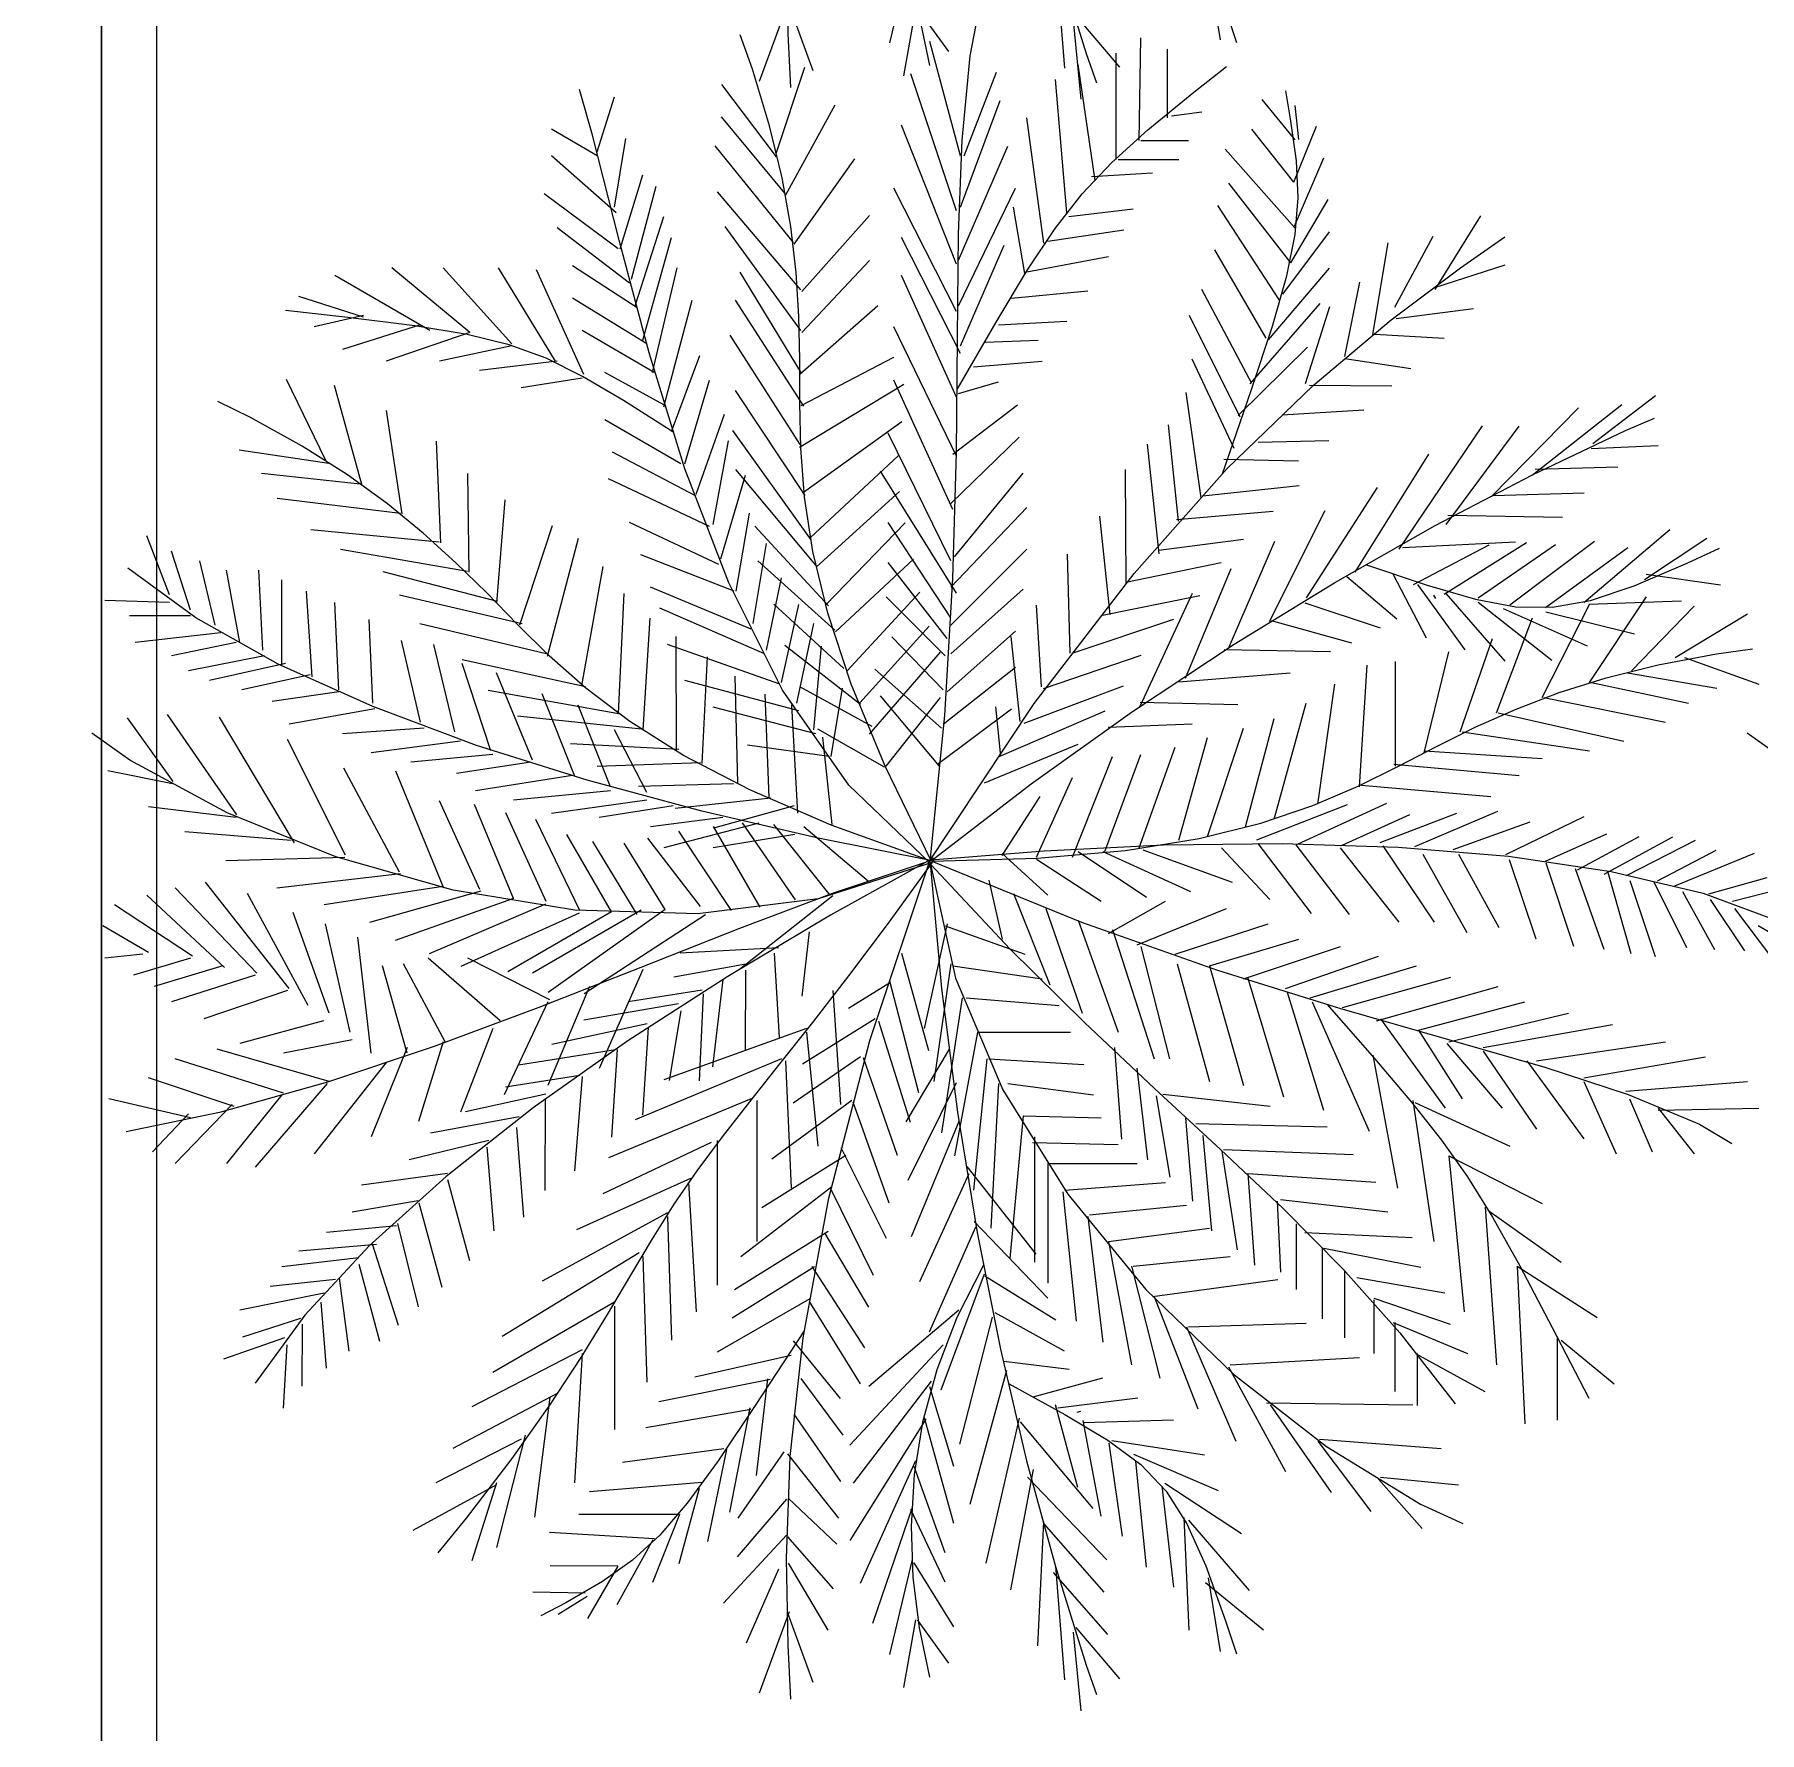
# Model space of a CAD drawing. Header units: millimetres. Extents: x 1993 to 4093, y 1262 to 2017.
# Drawn here: x 3543.45 to 3551.76, y 1635.6 to 1643.78 of the extents above; entities that cross this region are included whole.
import ezdxf

# ---------------------------------------------------------------- set-up
doc = ezdxf.new("R2010")
doc.units = ezdxf.units.MM
doc.layers.add('LOW HEIGHT STORAGE WITH PLANTER BOX', color=251, linetype='Continuous', lineweight=25)
doc.layers.add('PLANNER', color=3, linetype='Continuous')

# ---------------------------------------------------------------- blocks, each defined once
blk = doc.blocks.new('LSH 6FT')
at = {"layer": 'LOW HEIGHT STORAGE WITH PLANTER BOX'}
for p, q in [((-4.4954, 17.0893), (-4.6037, 16.6309)), ((-3.8054, 17.0576), (-3.7615, 16.5096)), ((-3.069, 17.0006), (-3.011, 16.6462)), ((-5.0873, 16.8375), (-5.2318, 16.4456)), ((-5.0951, 16.8326), (-4.9735, 16.4984)), ((-4.4787, 16.7976), (-4.537, 16.4726)), ((-4.4704, 16.7976), (-4.3204, 16.5892)), ((-3.7193, 16.7393), (-3.6831, 16.36)), ((-3.7064, 16.7617), (-3.4972, 16.5147)), ((-4.2631, 16.0878), (-4.4096, 16.6374)), ((-3.4023, 16.1611), (-3.3931, 16.6557)), ((-3.5122, 16.0695), (-3.5122, 16.5824)), ((-3.2649, 16.271), (-3.2649, 16.6008)), ((-5.1486, 16.1032), (-5.0121, 16.5151)), ((-4.2814, 15.8222), (-4.5012, 16.4817)), ((-4.2448, 16.0878), (-4.0891, 16.4909)), ((-3.7503, 15.8131), (-3.8052, 16.4542)), ((-3.6129, 15.9688), (-3.6953, 16.5275)), ((-6.0123, 16.1062), (-5.9298, 16.3718)), ((-5.1482, 16.0827), (-5.4121, 16.4305)), ((-5.1042, 15.8991), (-4.8657, 16.3333)), ((-4.2631, 15.8405), (-4.0708, 16.3535)), ((-3.2466, 16.2802), (-3.1001, 16.2985)), ((-2.6509, 16.1638), (-2.8097, 16.3588)), ((-2.6327, 16.1657), (-2.65, 16.3296)), ((-6.0123, 16.0878), (-6.232, 16.2161)), ((-5.1084, 15.9073), (-5.4136, 16.2748)), ((-4.2814, 15.5658), (-4.547, 16.2344)), ((-3.8602, 15.6665), (-3.9426, 16.271)), ((-2.657, 15.9605), (-2.8589, 16.2154)), ((-2.657, 15.9605), (-2.5474, 16.23)), ((-5.9298, 15.8405), (-5.8749, 16.1703)), ((-5.0676, 15.6704), (-5.4441, 16.1351)), ((-4.2723, 15.5841), (-4.0342, 16.1336)), ((-3.3931, 16.1611), (-3.1642, 16.1611)), ((-5.9207, 15.8131), (-6.232, 16.0878)), ((-5.0633, 15.6622), (-4.7712, 16.0727)), ((-3.503, 16.0695), (-3.21, 16.0695)), ((-2.652, 15.74), (-2.9869, 16.119)), ((-2.653, 15.7491), (-2.5128, 16.0771)), ((-5.9024, 15.639), (-5.7925, 15.9963)), ((-3.6312, 15.9871), (-3.3382, 16.0054)), ((-5.9115, 15.639), (-6.2687, 15.9047)), ((-5.8474, 15.4925), (-5.7284, 15.9413)), ((-5.031, 15.4416), (-5.4322, 15.9141)), ((-4.2814, 15.3368), (-4.5836, 15.9321)), ((-4.2723, 15.3643), (-3.9975, 15.9321)), ((-2.6711, 15.5722), (-2.9695, 15.955)), ((-2.6711, 15.5722), (-2.4915, 15.8767)), ((-5.8291, 15.3643), (-5.6917, 15.7947)), ((-5.0267, 15.4335), (-4.701, 15.7994)), ((-3.9518, 15.52), (-4.0067, 15.8405)), ((-3.7411, 15.7947), (-3.4298, 15.8314)), ((-2.7256, 15.3914), (-3.0226, 15.8481)), ((-1.976, 15.4432), (-1.7557, 15.7981)), ((-5.8566, 15.4742), (-6.2046, 15.7398)), ((-5.0318, 15.245), (-5.3966, 15.7467)), ((-3.8419, 15.6757), (-3.4755, 15.7306)), ((-2.7103, 15.4206), (-2.4842, 15.7209)), ((-5.7925, 15.1994), (-5.6551, 15.694)), ((-4.2631, 15.1353), (-4.547, 15.694)), ((-4.2631, 15.1719), (-4.0525, 15.6574)), ((-2.7892, 15.2096), (-3.0369, 15.6347)), ((-2.2754, 15.2272), (-2.2024, 15.6679)), ((-2.1696, 15.3582), (-1.9848, 15.7001)), ((-6.6258, 15.236), (-7.0013, 15.5474)), ((-6.4244, 15.1811), (-6.754, 15.5474)), ((-6.2137, 15.0986), (-6.4885, 15.5474)), ((-5.8199, 15.3551), (-6.1313, 15.5566)), ((-5.7467, 15.0437), (-5.6276, 15.5474)), ((-5.0275, 15.2368), (-4.7015, 15.5823)), ((-3.9426, 15.5291), (-3.5488, 15.6024)), ((-2.7792, 15.2015), (-2.4841, 15.5459)), ((-1.9769, 15.4523), (-1.6386, 15.5618)), ((-6.8181, 15.2452), (-7.276, 15.5108)), ((-6.0764, 15.0345), (-6.3053, 15.5383)), ((-5.0283, 15.0402), (-5.3233, 15.5268)), ((-4.2814, 14.9246), (-4.547, 15.5108)), ((-2.4115, 15.1207), (-2.3388, 15.4784)), ((-7.1387, 15.3093), (-7.45, 15.4101)), ((-5.7742, 15.1811), (-6.1313, 15.4009)), ((-5.6917, 14.8788), (-5.5544, 15.3917)), ((-5.0175, 14.8806), (-5.3456, 15.3912)), ((-4.0159, 15.4009), (-3.6495, 15.4375)), ((-2.8581, 14.9905), (-3.0995, 15.4439)), ((-2.8672, 14.9895), (-2.5305, 15.3752)), ((-7.1387, 15.3185), (-7.3768, 15.2635)), ((-5.0365, 15.036), (-4.661, 15.3659)), ((-4.08, 15.2727), (-3.7503, 15.291)), ((-2.9146, 14.8279), (-3.1598, 15.3177)), ((-2.6002, 14.9902), (-2.483, 15.3618)), ((-2.1638, 15.3035), (-1.7913, 15.3522)), ((-6.8639, 15.2727), (-7.2394, 15.1536)), ((-6.6258, 15.236), (-7.0288, 15.0986)), ((-5.7375, 15.0437), (-6.0855, 15.2452)), ((-5.0348, 14.696), (-5.3714, 15.2228)), ((-4.2814, 14.6407), (-4.5836, 15.2635)), ((-2.2663, 15.2282), (-1.9327, 15.2083)), ((-6.4244, 15.1719), (-6.7724, 15.0986)), ((-5.6551, 14.7598), (-5.5177, 15.1261)), ((-4.1441, 15.1902), (-3.8876, 15.1994)), ((-2.9246, 14.8361), (-2.5912, 15.1661)), ((-6.2046, 15.0986), (-6.58, 15.0529)), ((-5.6917, 14.888), (-5.9756, 15.0437)), ((-5.0298, 14.8845), (-4.5831, 15.1174)), ((-4.199, 15.0712), (-3.8693, 15.0986)), ((-2.9447, 14.6774), (-3.1468, 15.1073)), ((-2.4105, 15.1116), (-2.0922, 15.0624)), ((-7.3199, 14.6189), (-7.509, 15.0095)), ((-7.1459, 14.5035), (-7.2773, 14.9811)), ((-6.0855, 15.0162), (-6.3786, 14.9704)), ((-5.591, 14.604), (-5.4719, 15.0071)), ((-5.0387, 14.6837), (-4.5358, 14.9871)), ((-4.2997, 14.3842), (-4.5836, 15.0071)), ((-4.2723, 14.9429), (-4.08, 14.9979)), ((-2.5811, 14.983), (-2.1846, 14.9789)), ((-5.0102, 14.4507), (-5.3465, 14.957)), ((-4.2997, 14.6498), (-3.9884, 14.888)), ((-3.1036, 14.4395), (-3.1759, 14.9476)), ((-1.509, 14.5487), (-1.0771, 14.8887)), ((-1.2169, 14.7017), (-0.914, 14.9328)), ((-6.9515, 14.362), (-7.0279, 14.86)), ((-5.6093, 14.604), (-5.9756, 14.8147)), ((-5.5361, 14.4575), (-5.3987, 14.8422)), ((-5.0187, 14.4669), (-4.5451, 14.8067)), ((-2.7133, 14.8401), (-2.3197, 14.8633)), ((-1.7037, 14.4467), (-1.2857, 14.8725)), ((-6.7659, 14.2234), (-6.7872, 14.7129)), ((-5.4536, 14.311), (-5.3804, 14.714)), ((-4.9821, 14.2381), (-5.3596, 14.7643)), ((-4.3089, 14.1369), (-4.6111, 14.7506)), ((-4.3089, 14.4117), (-3.9792, 14.7323)), ((-3.2114, 14.3268), (-3.2606, 14.7913)), ((-2.8282, 14.7081), (-2.4884, 14.7165)), ((-2.1496, 14.1925), (-1.747, 14.7859)), ((-1.9224, 14.3115), (-1.5708, 14.7851)), ((-7.3054, 14.6045), (-7.737, 14.6701)), ((-5.5361, 14.4483), (-5.939, 14.659)), ((-4.9863, 14.2463), (-4.5628, 14.6426)), ((-3.3053, 14.1694), (-3.3612, 14.6977)), ((-2.9945, 14.6261), (-2.6345, 14.6181)), ((-2.3605, 14.0819), (-2.0066, 14.6499)), ((-1.2246, 14.677), (-0.9013, 14.6913)), ((-7.1546, 14.5063), (-7.6296, 14.5574)), ((-6.6294, 14.0818), (-6.6363, 14.5568)), ((-5.417, 14.1461), (-5.2979, 14.5491)), ((-4.9596, 14.1156), (-5.3442, 14.5761)), ((-4.2814, 13.9812), (-4.6477, 14.5674)), ((-4.2906, 14.1552), (-3.9609, 14.5583)), ((-3.4648, 14.0236), (-3.468, 14.5759)), ((-1.4932, 14.5777), (-1.096, 14.5893)), ((-5.4719, 14.3018), (-5.9573, 14.5308)), ((-4.9553, 14.1075), (-4.5559, 14.4706)), ((-3.0955, 14.4496), (-2.6311, 14.4988)), ((-2.5958, 13.9587), (-2.2535, 14.4895)), ((-1.6956, 14.451), (-1.2575, 14.4634)), ((-6.9602, 14.3649), (-7.5541, 14.4359)), ((-6.4959, 13.9315), (-6.4565, 14.4298)), ((-4.3089, 14.0087), (-3.9426, 14.3934)), ((-2.7739, 13.8447), (-2.5054, 14.3782)), ((-6.3856, 13.8275), (-6.2274, 14.3058)), ((-5.4262, 14.1186), (-5.8566, 14.3201)), ((-5.3437, 13.9904), (-5.2796, 14.3659)), ((-4.8989, 13.92), (-5.2536, 14.3032)), ((-4.9113, 13.9239), (-4.5287, 14.3195)), ((-4.3089, 13.8621), (-4.6111, 14.3201)), ((-3.5414, 13.8773), (-3.5916, 14.351)), ((-3.2215, 14.3349), (-2.7561, 14.375)), ((-1.915, 14.3567), (-1.3618, 14.3467)), ((-8.0728, 13.9721), (-8.1827, 14.256)), ((-6.7746, 14.2263), (-7.3915, 14.2857)), ((-6.252, 13.6772), (-6.1027, 14.2452)), ((-5.2613, 13.8347), (-5.1972, 14.2194)), ((-3.3072, 14.1877), (-2.8983, 14.2402)), ((-2.9682, 13.7222), (-2.7484, 14.2302)), ((-2.1333, 14.201), (-1.589, 14.2277)), ((-2.0808, 14.0217), (-1.7157, 14.213)), ((-1.9324, 13.9754), (-1.5357, 14.2246)), ((-1.7682, 13.958), (-1.3962, 14.215)), ((-1.616, 13.924), (-1.208, 14.2308)), ((-1.2598, 13.9349), (-0.8445, 14.2869)), ((-0.967, 14.047), (-0.6675, 14.2452)), ((-7.972, 13.8988), (-8.0636, 14.1827)), ((-7.853, 13.8255), (-7.9262, 14.1369)), ((-6.6381, 14.0847), (-7.2494, 14.1904)), ((-5.3529, 13.9904), (-5.8016, 14.1644)), ((-4.8683, 13.8018), (-5.2385, 14.1355)), ((-4.864, 13.7936), (-4.4889, 14.1441)), ((-4.3272, 13.7614), (-4.6111, 14.1278)), ((-4.3089, 13.8255), (-3.9426, 14.1919)), ((-3.7335, 13.6912), (-3.7472, 14.1687)), ((-3.4657, 14.0327), (-3.0061, 14.1275)), ((-1.4437, 13.9109), (-1.0477, 14.2011)), ((-7.7339, 13.7431), (-7.798, 14.0911)), ((-7.624, 13.7064), (-7.6423, 14.0911)), ((-7.5325, 13.6332), (-7.5325, 14.0453)), ((-6.493, 13.9402), (-7.0436, 14.0837)), ((-6.0867, 13.5357), (-5.9837, 14.1094)), ((-5.1972, 13.7064), (-5.124, 14.0545)), ((-3.1784, 13.5708), (-2.959, 14.0993)), ((-2.4011, 14.0607), (-2.1596, 13.8564)), ((-2.1801, 14.0731), (-2.0186, 13.7648)), ((-0.9592, 14.0717), (-0.6019, 14.0211)), ((-7.3859, 13.5782), (-7.4134, 13.9904)), ((-6.374, 13.8333), (-6.9651, 13.971)), ((-5.9097, 13.4), (-5.882, 13.9793)), ((-5.2705, 13.8072), (-5.7558, 14.0087)), ((-4.8076, 13.6062), (-4.4576, 13.9848)), ((-4.3364, 13.679), (-4.6203, 13.9629)), ((-4.3089, 13.6881), (-3.9609, 13.9995)), ((-3.5869, 13.8725), (-3.1091, 13.9692)), ((-3.3971, 13.4355), (-3.1452, 13.981)), ((-2.0603, 14.0221), (-1.8331, 13.7069)), ((-1.973, 13.9541), (-1.9815, 13.9704)), ((-1.9243, 13.9796), (-1.6396, 13.6532)), ((-1.2319, 13.5507), (-0.9572, 13.9629)), ((-8.0728, 13.9354), (-8.3841, 13.9446)), ((-7.2577, 13.5141), (-7.276, 13.9354)), ((-5.2064, 13.6881), (-5.71, 13.9079)), ((-4.8242, 13.6182), (-5.1612, 13.9279)), ((-5.124, 13.5507), (-5.0415, 13.9263)), ((-3.8728, 13.5291), (-3.8961, 13.9226)), ((-2.6035, 13.934), (-2.2407, 13.8139)), ((-1.7679, 13.9375), (-1.4143, 13.6575)), ((-1.6485, 13.907), (-1.2436, 13.7263)), ((-1.4608, 13.4775), (-1.2319, 13.9263)), ((-1.4433, 13.8905), (-1.0152, 13.7839)), ((-1.2351, 13.9272), (-0.7888, 13.9438)), ((-1.0304, 13.6057), (-0.7282, 13.9171)), ((-0.8198, 13.6698), (-0.4718, 13.8805)), ((-7.972, 13.8713), (-8.2651, 13.8713)), ((-7.0929, 13.45), (-7.1112, 13.853)), ((-6.2579, 13.6888), (-6.8663, 13.8322)), ((-5.7908, 13.322), (-5.7572, 13.8608)), ((-5.0507, 13.45), (-4.9683, 13.8347)), ((-4.7477, 13.4515), (-4.4139, 13.8217)), ((-4.3272, 13.5049), (-3.9975, 13.798)), ((-3.7244, 13.6922), (-3.2351, 13.8545)), ((-2.7658, 13.849), (-2.3787, 13.7416)), ((-1.6806, 13.4042), (-1.5066, 13.8621)), ((-7.8255, 13.7889), (-8.2376, 13.7431)), ((-7.7522, 13.7431), (-8.0636, 13.679)), ((-6.8639, 13.3584), (-6.9555, 13.7522)), ((-6.6991, 13.3126), (-6.7998, 13.7339)), ((-5.1331, 13.5416), (-5.6734, 13.7339)), ((-5.6313, 13.221), (-5.6325, 13.7713)), ((-4.7435, 13.4434), (-5.1087, 13.7281)), ((-4.9683, 13.3218), (-4.9316, 13.7248)), ((-4.3455, 13.5141), (-4.5928, 13.7706)), ((-3.9748, 13.3617), (-4.0183, 13.7716)), ((-1.8546, 13.3126), (-1.6989, 13.7614)), ((-7.6149, 13.679), (-7.9812, 13.6057)), ((-7.5141, 13.6423), (-7.8804, 13.5599)), ((-6.0693, 13.5299), (-6.6632, 13.6589)), ((-6.5251, 13.221), (-6.6625, 13.6423)), ((-5.5066, 13.1605), (-5.4817, 13.6732)), ((-4.7001, 13.3008), (-4.3585, 13.6957)), ((-3.8628, 13.5209), (-3.3917, 13.6813)), ((-2.9926, 13.7095), (-2.4803, 13.6987)), ((-2.34, 13.047), (-2.3033, 13.6332)), ((-2.166, 13.1477), (-2.166, 13.6515)), ((-2.0286, 13.2118), (-1.9096, 13.6973)), ((-0.774, 13.6698), (-0.4168, 13.5416)), ((-7.3951, 13.5874), (-7.7248, 13.5141)), ((-6.3236, 13.1752), (-6.4976, 13.5965)), ((-5.0415, 13.4133), (-5.591, 13.5599)), ((-5.3355, 13.0653), (-5.3483, 13.5808)), ((-4.3547, 13.3309), (-4.6752, 13.6148)), ((-4.3455, 13.3492), (-3.9975, 13.624)), ((-3.2109, 13.5538), (-2.675, 13.5967)), ((-1.2227, 13.5507), (-0.7557, 13.45)), ((-1.0487, 13.5965), (-0.6183, 13.5233)), ((-7.2577, 13.5049), (-7.5782, 13.4591)), ((-5.901, 13.3971), (-6.5384, 13.5114)), ((-6.1222, 13.1019), (-6.2778, 13.4958)), ((-5.1848, 12.9962), (-5.2033, 13.4943)), ((-4.6884, 13.3378), (-5.0357, 13.5286)), ((-4.8858, 13.1935), (-4.8309, 13.5233)), ((-4.3639, 13.1477), (-4.6477, 13.4866)), ((-4.6197, 13.1465), (-4.359, 13.4786)), ((-3.9557, 13.3545), (-3.4774, 13.5341)), ((-2.5415, 12.9645), (-2.459, 13.5416)), ((-1.4517, 13.4775), (-0.8656, 13.3584)), ((-8.0546, 13.074), (-8.2745, 13.3805)), ((-7.7492, 12.9123), (-8.0826, 13.3965)), ((-7.4701, 12.7776), (-7.8315, 13.3832)), ((-7.0837, 13.4225), (-7.4958, 13.3492)), ((-5.7995, 13.3249), (-6.3962, 13.3872)), ((-5.9482, 13.047), (-6.1038, 13.4408)), ((-4.9591, 13.3034), (-5.4536, 13.4317)), ((-5.0456, 12.9212), (-5.0757, 13.4425)), ((-4.373, 13.1569), (-4.0159, 13.4225)), ((-4.0677, 13.1953), (-4.0928, 13.4321)), ((-4.0768, 13.1943), (-3.566, 13.4142)), ((-3.3975, 13.456), (-2.9261, 13.4445)), ((-2.7521, 12.8913), (-2.5964, 13.45)), ((-1.6715, 13.4042), (-1.067, 13.2668)), ((-6.8456, 13.3309), (-7.2394, 13.3034)), ((-5.7742, 13.0195), (-5.9298, 13.3218)), ((-4.6278, 13.1422), (-4.9504, 13.3252)), ((-3.5508, 13.3343), (-3.1456, 13.3502)), ((-3.0726, 12.8088), (-2.8986, 13.3309)), ((-2.8894, 12.8546), (-2.7521, 13.3767)), ((-1.8455, 13.3126), (-1.2319, 13.221)), ((-7.2243, 12.7189), (-7.5048, 13.2761)), ((-6.6716, 13.2668), (-7.102, 13.2118)), ((-5.6197, 13.2269), (-6.141, 13.2546)), ((-4.895, 13.1935), (-5.2888, 13.2485)), ((-4.8804, 12.8665), (-4.9248, 13.2864)), ((-4.1462, 13.0672), (-3.6963, 13.253)), ((-3.4023, 12.7539), (-3.2283, 13.2393)), ((-3.21, 12.7905), (-3.0726, 13.2851)), ((-2.0286, 13.221), (-1.4608, 13.1844)), ((-6.9648, 12.6364), (-7.2336, 13.1369)), ((-6.5159, 13.2027), (-6.9097, 13.166)), ((-6.3328, 13.166), (-6.6899, 13.1111)), ((-5.5153, 13.1634), (-6.0134, 13.1448)), ((-3.7228, 12.7081), (-3.5305, 13.1935)), ((-3.5671, 12.7356), (-3.3931, 13.2027)), ((-2.1751, 13.1569), (-1.5707, 13.1019)), ((-8.0579, 13.0615), (-8.3696, 13.1244)), ((-6.7508, 12.5593), (-6.9825, 13.1236)), ((-6.1313, 13.1019), (-6.5984, 13.0287)), ((-5.3558, 13.0624), (-5.8133, 13.0497)), ((-3.8968, 12.7081), (-3.7228, 13.0928)), ((-2.3308, 13.0561), (-1.7081, 13.0012)), ((-6.5781, 12.5535), (-6.7726, 12.9806)), ((-5.9482, 13.0287), (-6.4152, 12.9829)), ((-5.7742, 12.9829), (-6.232, 12.9187)), ((-5.1761, 12.9933), (-5.6364, 12.943)), ((-4.0616, 12.7172), (-3.8785, 13.0012)), ((-2.6385, 12.7712), (-2.209, 12.9688)), ((-7.7525, 12.8997), (-8.1743, 12.9517)), ((-6.4154, 12.5102), (-6.6032, 12.9623)), ((-6.2585, 12.4952), (-6.453, 12.9223)), ((-6.0958, 12.4519), (-6.3074, 12.8902)), ((-5.6459, 12.9554), (-6.0031, 12.9004)), ((-5.4078, 12.9004), (-5.7558, 12.8546)), ((-5.0631, 12.9559), (-5.4451, 12.8507)), ((-2.8347, 12.7919), (-2.3977, 12.963)), ((-2.4272, 12.7643), (-2.0985, 12.9144)), ((-2.241, 12.7789), (-1.872, 12.9213)), ((-2.0737, 12.7596), (-1.6745, 12.9296)), ((-1.6348, 12.7219), (-1.2582, 12.9046)), ((-7.4872, 12.7889), (-7.9986, 12.8312)), ((-5.9436, 12.4448), (-6.1593, 12.8173)), ((-5.5143, 12.4712), (-5.7684, 12.8003)), ((-5.2338, 12.8729), (-5.6917, 12.7539)), ((-5.3654, 12.4517), (-5.6187, 12.8341)), ((-5.0598, 12.818), (-5.4536, 12.7539)), ((-5.2269, 12.4684), (-5.4518, 12.8567)), ((-5.0567, 12.5035), (-5.3133, 12.8734)), ((-4.8898, 12.5261), (-5.161, 12.8664)), ((-4.705, 12.5908), (-5.0167, 12.8548)), ((-1.8888, 12.7453), (-1.5174, 12.8789)), ((-1.4449, 12.6899), (-1.149, 12.8212)), ((-1.2903, 12.648), (-0.993, 12.8082)), ((-1.1608, 12.6275), (-0.8307, 12.8065)), ((-5.8197, 12.4319), (-6.0342, 12.7839)), ((-5.6857, 12.4566), (-5.8819, 12.7769)), ((-4.0616, 12.7264), (-3.8419, 12.5249)), ((-3.6953, 12.7356), (-3.3657, 12.5157)), ((-3.5763, 12.7356), (-3.155, 12.5432)), ((-3.384, 12.7447), (-2.9536, 12.589)), ((-3.0046, 12.7533), (-2.7725, 12.5048)), ((-2.8297, 12.7742), (-2.5727, 12.4376)), ((-2.6473, 12.7687), (-2.3903, 12.4321)), ((-2.4335, 12.753), (-2.1514, 12.395)), ((-2.2272, 12.7638), (-1.9803, 12.3957)), ((-2.0348, 12.723), (-1.8232, 12.345)), ((-1.8637, 12.7238), (-1.6684, 12.3697)), ((-1.0539, 12.6197), (-0.7213, 12.7899)), ((-0.9043, 12.5954), (-0.6221, 12.7418)), ((-0.8213, 12.5712), (-0.4372, 12.7274)), ((-7.2277, 12.7064), (-7.8013, 12.6916)), ((-3.8968, 12.6989), (-3.5854, 12.4974)), ((-1.6185, 12.698), (-1.4912, 12.3151)), ((-1.4424, 12.6811), (-1.3101, 12.2807)), ((-1.3016, 12.6543), (-1.163, 12.2652)), ((-1.1457, 12.6413), (-1.0335, 12.2447)), ((-7.6515, 12.1494), (-8.0453, 12.5615)), ((-7.4958, 12.0761), (-7.8988, 12.589)), ((-6.9603, 12.6284), (-7.5551, 12.559)), ((-6.7554, 12.5672), (-7.3286, 12.4786)), ((-4.1258, 12.5982), (-4.0616, 12.3142)), ((-1.0376, 12.5957), (-0.9153, 12.2305)), ((-0.9219, 12.5904), (-0.7655, 12.2729)), ((-0.6579, 12.5318), (-0.3759, 12.6115)), ((-0.5435, 12.4975), (-0.2414, 12.5734)), ((-7.9629, 12.2318), (-8.3383, 12.4791)), ((-7.8072, 12.1768), (-8.1827, 12.5249)), ((-7.4042, 11.9937), (-7.6973, 12.5341)), ((-6.5735, 12.5456), (-7.11, 12.3935)), ((-6.4154, 12.5102), (-6.9856, 12.3068)), ((-6.2619, 12.4827), (-6.8217, 12.243)), ((-4.8773, 12.5228), (-5.3273, 12.1668)), ((-4.0067, 12.5341), (-3.8327, 12.0944)), ((-3.5488, 12.3417), (-3.2741, 12.4974)), ((-0.7849, 12.5435), (-0.6296, 12.2637)), ((-0.6504, 12.5053), (-0.485, 12.257)), ((-7.3035, 11.957), (-7.4775, 12.4425)), ((-7.2028, 11.8654), (-7.3218, 12.3875)), ((-6.0992, 12.4393), (-6.6702, 12.1826)), ((-5.9436, 12.4448), (-6.4429, 12.1556)), ((-5.8005, 12.4536), (-6.3236, 12.1506)), ((-5.6857, 12.4566), (-6.248, 12.0568)), ((-5.4913, 12.4316), (-6.0753, 12.051)), ((-4.3272, 12.3875), (-4.4371, 11.8837)), ((-3.851, 12.4608), (-3.677, 11.957)), ((-3.6953, 12.4058), (-3.503, 11.8654)), ((-3.4114, 12.2868), (-2.981, 12.4608)), ((-3.2283, 12.241), (-2.7796, 12.3875)), ((-0.5335, 12.4622), (-0.3505, 12.2189)), ((-8.1735, 12.2501), (-8.3933, 12.3783)), ((-7.102, 11.7647), (-7.1661, 12.3234)), ((-4.9913, 12.3486), (-5.0267, 12.0391)), ((-4.3364, 12.3783), (-3.9518, 12.241)), ((-3.5305, 12.36), (-3.329, 11.7372)), ((-3.0634, 12.186), (-2.633, 12.3142)), ((-0.1991, 12.2501), (-0.4189, 12.3783)), ((-8.201, 12.241), (-8.3841, 12.2226)), ((-7.972, 12.2226), (-8.2468, 12.1402)), ((-6.4793, 11.9204), (-6.8273, 12.2226)), ((-6.2412, 12.0211), (-6.635, 12.2226)), ((-5.1399, 12.2722), (-5.6123, 12.2458)), ((-5.1605, 12.2463), (-5.1362, 11.8405)), ((-4.5473, 12.2462), (-4.4173, 11.7771)), ((-3.3931, 12.2776), (-3.2558, 11.7372)), ((-2.8986, 12.1219), (-2.4316, 12.2776)), ((-2.6971, 12.0761), (-2.2484, 12.2318)), ((-7.8163, 12.186), (-8.146, 12.0853)), ((-7.6607, 12.1402), (-8.0636, 12.012)), ((-6.928, 11.7647), (-7.0471, 12.186)), ((-6.7449, 11.8196), (-6.9464, 12.1952)), ((-5.7925, 12.1677), (-6.0031, 11.6914)), ((-5.2972, 12.1929), (-5.6426, 12.1303)), ((-5.2975, 12.1639), (-5.2991, 11.7787)), ((-4.3089, 12.1952), (-4.3913, 11.6273)), ((-4.2997, 12.186), (-3.8693, 12.1219)), ((-3.2191, 12.1952), (-3.0634, 11.6273)), ((-3.0634, 12.186), (-2.8986, 11.609)), ((-2.5781, 12.0303), (-2.0652, 12.186)), ((-7.505, 12.0669), (-7.9079, 11.9295)), ((-6.0489, 12.0853), (-6.2504, 11.609)), ((-5.5072, 12.0679), (-5.8641, 12.0112)), ((-5.5016, 12.0504), (-5.5209, 11.6306)), ((-5.4081, 12.1189), (-5.4564, 11.6994)), ((-4.8767, 12.0669), (-4.8401, 11.5174)), ((-4.6, 12.1055), (-4.8022, 11.9798)), ((-4.6049, 12.1133), (-4.4643, 11.5752)), ((-2.8803, 12.131), (-2.7063, 11.554)), ((-2.688, 12.0578), (-2.514, 11.4899)), ((-2.4224, 11.9845), (-1.9004, 12.131)), ((-2.2576, 11.9204), (-1.6715, 12.0853)), ((-6.2504, 12.012), (-6.461, 11.5632)), ((-5.6209, 12.0026), (-6.0765, 11.9238)), ((-5.6097, 11.9677), (-5.6657, 11.6323)), ((-4.254, 12.0303), (-4.3547, 11.38)), ((-4.2356, 12.0303), (-3.7869, 11.9937)), ((-2.5689, 12.012), (-2.2942, 11.3891)), ((-2.0561, 11.8746), (-1.5433, 12.012)), ((-7.331, 11.9204), (-7.7339, 11.8105)), ((-6.5159, 11.8837), (-6.6716, 11.4807)), ((-5.7726, 11.9058), (-6.2313, 11.8069)), ((-5.767, 11.8884), (-5.795, 11.4658)), ((-5.0049, 11.8837), (-5.6917, 11.6364)), ((-4.6742, 11.93), (-5.0242, 11.7123)), ((-4.6567, 11.9193), (-4.5044, 11.4316)), ((-2.2392, 11.9295), (-1.9279, 11.4991)), ((-1.9096, 11.8196), (-1.3326, 11.957)), ((-1.7447, 11.7922), (-1.122, 11.9021)), ((-7.1936, 11.8288), (-7.5233, 11.7647)), ((-6.754, 11.8196), (-6.8731, 11.4349)), ((-5.0049, 11.8654), (-4.95, 11.3159)), ((-4.1807, 11.8654), (-4.2906, 11.2701)), ((-4.1807, 11.8654), (-3.732, 11.8654)), ((-2.0561, 11.8746), (-1.8455, 11.5449)), ((-1.9187, 11.8105), (-1.6531, 11.4991)), ((-1.4883, 11.728), (-0.8656, 11.8196)), ((-7.5233, 11.5723), (-8.0453, 11.7372)), ((-7.3035, 11.6273), (-7.8438, 11.783)), ((-7.0288, 11.7189), (-7.3768, 11.2792)), ((-6.928, 11.7922), (-7.102, 11.3617)), ((-5.9246, 11.7801), (-6.3918, 11.7074)), ((-5.9159, 11.7829), (-5.9439, 11.3604)), ((-5.124, 11.7372), (-5.8291, 11.4441)), ((-5.1056, 11.728), (-5.0782, 11.1144)), ((-4.7435, 11.7467), (-5.0683, 11.5231)), ((-4.7309, 11.7437), (-4.5679, 11.2735)), ((-4.3177, 11.7837), (-4.5264, 11.4331)), ((-4.1349, 11.7372), (-4.199, 11.1052)), ((-4.1258, 11.7372), (-3.6679, 11.7097)), ((-3.5204, 11.7926), (-3.4871, 11.3509)), ((-2.2759, 11.7555), (-2.1568, 11.1144)), ((-1.7447, 11.7738), (-1.4883, 11.3983)), ((-1.5341, 11.728), (-1.2594, 11.3525)), ((-1.2594, 11.6456), (-0.6733, 11.7464)), ((-7.7614, 11.5082), (-8.1735, 11.6456)), ((-6.0969, 11.6576), (-6.4538, 11.6009)), ((-6.0854, 11.6517), (-6.1225, 11.1973)), ((-3.4121, 11.6926), (-3.3621, 11.2509)), ((-7.5325, 11.5632), (-7.798, 11.2334)), ((-7.3127, 11.6181), (-7.6607, 11.2151)), ((-6.2601, 11.5668), (-6.6463, 11.4815)), ((-4.2835, 11.6221), (-4.5166, 11.1511)), ((-4.08, 11.6181), (-4.1166, 10.922)), ((-4.0342, 11.6181), (-3.6221, 11.5632)), ((-3.3204, 11.5593), (-3.2538, 11.1676)), ((-3.2871, 11.5676), (-2.7704, 11.5093)), ((-1.2594, 11.6273), (-1.1037, 11.2792)), ((-1.0579, 11.5815), (-0.4718, 11.6273)), ((-7.972, 11.4533), (-8.3658, 11.5449)), ((-7.9812, 11.4716), (-8.1552, 11.2884)), ((-7.7706, 11.5174), (-8.0453, 11.2334)), ((-6.2633, 11.5466), (-6.2655, 11.1034)), ((-5.2705, 11.5449), (-5.9573, 11.2609)), ((-5.243, 11.5357), (-5.243, 10.8579)), ((-4.7857, 11.5371), (-5.1708, 11.2544)), ((-4.7809, 11.5293), (-4.6082, 11.0435)), ((-2.0836, 11.5357), (-1.9828, 10.8579)), ((-2.0744, 11.5265), (-1.6165, 11.3159)), ((-1.0396, 11.5449), (-0.9297, 11.2884)), ((-0.9022, 11.4899), (-0.4168, 11.4991)), ((-0.9022, 11.4991), (-0.7282, 11.2792)), ((-6.3888, 11.4582), (-6.8155, 11.3792)), ((-6.401, 11.4062), (-6.3683, 10.9743)), ((-4.271, 11.4358), (-4.5002, 10.8803)), ((-3.9609, 11.4624), (-4.025, 10.7755)), ((-3.9609, 11.4624), (-3.5854, 11.4533)), ((-3.1788, 11.4509), (-3.1454, 11.0509)), ((-3.1288, 11.4259), (-2.4955, 11.4093)), ((-6.5349, 11.344), (-6.9183, 11.25)), ((-6.544, 11.3123), (-6.511, 10.9093)), ((-5.4628, 11.3342), (-5.9848, 11.0869)), ((-5.4353, 11.3434), (-5.4353, 10.6472)), ((-4.8387, 11.31), (-4.6212, 10.8737)), ((-3.9151, 11.3342), (-3.503, 11.325)), ((-3.906, 11.3617), (-3.906, 10.7572)), ((-3.0954, 11.3676), (-3.0538, 10.9092)), ((-4.8145, 11.2711), (-5.2189, 11.0196)), ((-4.2313, 11.2188), (-3.8988, 10.7963)), ((-3.8419, 11.2334), (-3.4114, 11.2334)), ((-3.8419, 11.2334), (-3.8419, 10.6564)), ((-3.0038, 11.2926), (-2.9288, 10.8175)), ((-2.9954, 11.3009), (-2.3705, 11.2759)), ((-1.9096, 11.2701), (-1.8363, 10.519)), ((-1.9096, 11.2701), (-1.4608, 11.0411)), ((-6.7337, 11.1841), (-7.1485, 11.1281)), ((-6.7341, 11.1552), (-6.6285, 10.7658)), ((-5.5635, 11.1602), (-6.113, 10.9129)), ((-5.5727, 11.1418), (-5.5361, 10.519)), ((-4.2217, 11.1834), (-4.4605, 10.6634)), ((-3.7594, 11.1052), (-3.2741, 11.1418)), ((-2.8788, 11.1842), (-2.2621, 11.1426)), ((-2.8788, 11.1842), (-2.8454, 10.7425)), ((-6.8743, 11.0525), (-7.1935, 10.9983)), ((-4.8828, 11.1208), (-5.3204, 10.7839)), ((-4.8905, 11.116), (-4.6827, 10.6952)), ((-3.7686, 11.0961), (-3.7045, 10.4732)), ((-2.7204, 11.0592), (-2.2038, 11.0009)), ((-6.8715, 11.0438), (-6.7603, 10.637)), ((-5.6734, 10.9953), (-6.2778, 10.6656)), ((-5.6734, 10.977), (-5.6551, 10.3816)), ((-3.6495, 10.977), (-3.5763, 10.3725)), ((-3.6404, 10.9861), (-3.1733, 11.0319)), ((-2.7371, 11.0509), (-2.7204, 10.7092)), ((-1.7356, 11.0228), (-1.6806, 10.2626)), ((-1.7172, 11.0045), (-1.3693, 10.7572)), ((-6.9799, 10.9321), (-7.3162, 10.9012)), ((-6.974, 10.9436), (-6.8743, 10.5427)), ((-4.8997, 10.9053), (-5.3508, 10.6247)), ((-4.9153, 10.8957), (-4.7054, 10.5409)), ((-4.1901, 10.9263), (-4.4136, 10.4199)), ((-4.1973, 10.9528), (-3.8414, 10.5842)), ((-3.5488, 10.8579), (-3.0634, 10.922)), ((-2.6455, 10.9425), (-2.6455, 10.6258)), ((-2.6038, 10.9009), (-2.0871, 10.8759)), ((-7.0765, 10.8434), (-7.4505, 10.8101)), ((-7.0967, 10.8466), (-6.9709, 10.4541)), ((-3.5488, 10.8579), (-3.4389, 10.2626)), ((-2.5205, 10.8259), (-2.5205, 10.4842)), ((-2.5121, 10.8259), (-2.0455, 10.7342)), ((-7.1612, 10.7778), (-7.5324, 10.7357)), ((-7.1616, 10.7488), (-7.0616, 10.3769)), ((-5.8108, 10.803), (-6.4701, 10.3999)), ((-5.7925, 10.7846), (-5.7742, 10.1801)), ((-4.9661, 10.7346), (-5.3628, 10.4879)), ((-4.9788, 10.7375), (-4.7243, 10.3458)), ((-3.4389, 10.7388), (-3.3015, 10.1984)), ((-3.4298, 10.7388), (-2.9627, 10.7846)), ((-1.5799, 10.7388), (-1.5433, 9.9786)), ((-1.5799, 10.7388), (-1.1953, 10.4915)), ((-7.2725, 10.6748), (-7.5885, 10.6408)), ((-7.255, 10.6804), (-7.2098, 10.3294)), ((-4.148, 10.7005), (-4.3571, 10.141)), ((-4.1456, 10.6916), (-3.8038, 10.4804)), ((-3.3382, 10.5923), (-2.7338, 10.6747)), ((-2.4121, 10.7175), (-2.4121, 10.3925)), ((-2.3538, 10.6842), (-1.9288, 10.6092)), ((-7.3283, 10.6088), (-7.7347, 10.5266)), ((-7.3432, 10.5655), (-7.3179, 10.2466)), ((-5.9298, 10.5648), (-6.5159, 10.2259)), ((-4.9888, 10.5803), (-5.434, 10.3249)), ((-4.9918, 10.5677), (-4.7451, 10.1711)), ((-3.329, 10.5923), (-3.1184, 10.0519)), ((-2.2705, 10.5842), (-1.9038, 10.4592)), ((-2.2705, 10.5758), (-2.2705, 10.3175)), ((-7.4426, 10.4856), (-7.7217, 10.3961)), ((-5.9298, 10.5465), (-5.9298, 9.9511)), ((-4.2704, 10.5258), (-4.7037, 10.1591)), ((-4.1106, 10.4923), (-4.2677, 9.8805)), ((-4.0977, 10.5148), (-3.7632, 10.3301)), ((-7.519, 10.3938), (-7.8127, 10.29)), ((-7.4342, 10.4594), (-7.4348, 10.1611)), ((-3.1733, 10.4457), (-2.9352, 9.8962)), ((-3.1642, 10.4457), (-2.5964, 10.4641)), ((-2.1788, 10.4675), (-1.8205, 10.3175)), ((-2.1705, 10.4675), (-2.1705, 10.1341)), ((-1.3876, 10.3999), (-1.3876, 9.9969)), ((-7.5078, 10.3589), (-7.5258, 10.055)), ((-6.0855, 10.3358), (-6.6167, 10.0611)), ((-6.0855, 10.3175), (-6.1222, 9.6947)), ((-5.0787, 10.3087), (-5.5421, 10.2038)), ((-5.0689, 10.3795), (-4.8413, 10.1004)), ((-4.3454, 10.3591), (-4.7954, 9.8758)), ((-2.0705, 10.3175), (-1.7372, 10.1341)), ((-2.0621, 10.3175), (-2.0621, 10.0674)), ((-1.3693, 10.3816), (-1.1128, 10.171)), ((-4.0413, 10.2359), (-4.2177, 9.5904)), ((-4.0532, 10.2801), (-3.7393, 10.2417)), ((-2.9719, 10.2534), (-2.6971, 9.7496)), ((-2.9627, 10.2626), (-2.34, 10.2992)), ((-5.179, 10.1924), (-5.7161, 10.0848)), ((-5.1916, 10.1953), (-5.247, 9.7295)), ((-5.0314, 10.1979), (-4.8291, 9.9247)), ((-4.4037, 10.1841), (-4.7787, 9.6924)), ((-4.412, 10.1591), (-4.2954, 9.7757)), ((-3.9122, 10.1095), (-3.5763, 10.2004)), ((-6.2046, 10.1252), (-6.7082, 9.8596)), ((-6.2412, 10.1069), (-6.3145, 9.5298)), ((-5.2773, 10.0557), (-5.3746, 9.5531)), ((-3.8071, 10.0716), (-3.6994, 9.6737)), ((-3.7934, 10.0563), (-3.4078, 10.1037)), ((-2.7887, 10.0794), (-2.0836, 10.0702)), ((-2.7704, 10.0702), (-2.4773, 9.6489)), ((-5.2725, 10.0479), (-5.7785, 9.9597)), ((-5.0648, 10.0261), (-4.8412, 9.7014)), ((-4.4287, 10.0008), (-4.7954, 9.4174)), ((-4.437, 10.0091), (-4.2954, 9.5007)), ((-3.9791, 10.0061), (-4.1411, 9.3075)), ((-3.9743, 9.9884), (-3.6241, 9.5707)), ((-3.6842, 10.0384), (-3.7019, 10.0336)), ((-3.6723, 9.9942), (-3.5856, 9.5337)), ((-3.6699, 9.9853), (-3.2369, 9.9981)), ((-6.3786, 9.9053), (-6.7907, 9.6947)), ((-6.3603, 9.9237), (-6.4976, 9.3833)), ((-3.5327, 9.8991), (-3.0871, 9.8299)), ((-2.5415, 9.8962), (-2.285, 9.5573)), ((-2.5323, 9.9053), (-1.9462, 9.8596)), ((-5.403, 9.8589), (-5.8905, 9.7929)), ((-5.3904, 9.856), (-5.4807, 9.4115)), ((-5.1137, 9.8447), (-5.3348, 9.5238)), ((-5.0963, 9.834), (-4.8494, 9.5238)), ((-3.548, 9.8855), (-3.4838, 9.4379)), ((-3.4292, 9.8322), (-3.0216, 9.6578)), ((-4.4787, 9.8007), (-4.7454, 9.209)), ((-4.487, 9.7757), (-4.3371, 9.359)), ((-3.9121, 9.7585), (-4.0209, 9.1787)), ((-3.4197, 9.7968), (-3.3677, 9.289)), ((-6.4976, 9.6855), (-6.9006, 9.4657)), ((-6.4976, 9.6947), (-6.6167, 9.3192)), ((-5.5072, 9.697), (-6.05, 9.6506)), ((-5.5209, 9.6669), (-5.6188, 9.3041)), ((-3.9403, 9.7224), (-3.5572, 9.3232)), ((-3.293, 9.6793), (-3.2369, 9.1916)), ((-3.2777, 9.6929), (-2.9087, 9.4512)), ((-2.2484, 9.713), (-2.0378, 9.4749)), ((-2.2392, 9.7222), (-1.8638, 9.6855)), ((-5.1006, 9.6156), (-5.3381, 9.3384)), ((-5.0929, 9.6204), (-4.8584, 9.3996)), ((-4.4954, 9.5757), (-4.687, 9.0173)), ((-4.5037, 9.5674), (-4.3371, 9.2173)), ((-5.6163, 9.5429), (-6.1017, 9.5429)), ((-5.6163, 9.5429), (-5.7462, 9.214)), ((-3.8628, 9.5062), (-3.8913, 8.9102)), ((-3.8604, 9.4973), (-3.5719, 9.1674)), ((-3.1857, 9.528), (-3.1618, 8.9842)), ((-3.1632, 9.5151), (-2.8723, 9.1763)), ((-5.737, 9.4247), (-6.2417, 9.4558)), ((-5.7447, 9.4198), (-5.9173, 9.1076)), ((-5.101, 9.4428), (-5.4037, 9.1143)), ((-5.0962, 9.435), (-4.8754, 9.1841)), ((-5.0926, 9.3078), (-4.902, 8.9842)), ((-4.4954, 9.3257), (-4.6037, 8.8673)), ((-4.487, 9.309), (-4.2954, 9.0006)), ((-5.9139, 9.293), (-6.2392, 9.2956)), ((-5.9139, 9.293), (-6.0592, 9.0409)), ((-5.1393, 9.2788), (-5.2954, 8.9229)), ((-3.8159, 9.2627), (-3.5547, 8.9633)), ((-3.8054, 9.294), (-3.7615, 8.746)), ((-3.069, 9.237), (-3.011, 8.8826)), ((-6.0705, 9.1633), (-6.322, 9.1686)), ((-6.0609, 9.1477), (-6.2009, 9.0606)), ((-3.0819, 9.2145), (-2.802, 8.9866)), ((-5.0873, 9.0739), (-5.2318, 8.682)), ((-5.0951, 9.069), (-4.9735, 8.7348)), ((-4.4787, 9.034), (-4.537, 8.7089)), ((-4.4704, 9.034), (-4.3204, 8.8256)), ((-3.7193, 8.9757), (-3.6831, 8.5964)), ((-3.7064, 8.9981), (-3.4972, 8.7511))]:
    blk.add_line(p, q, dxfattribs=at)
at = {"layer": 'LOW HEIGHT STORAGE WITH PLANTER BOX', "ltscale": 0.7}
blk.add_lwpolyline([(-9, -36.0001), (-9, 36.0002), (-8.4001, 35.9999), (-8.4, -36.0001)], close=True, dxfattribs=at)
at = {"layer": 'LOW HEIGHT STORAGE WITH PLANTER BOX', "ltscale": 0.1}
for points in [[(-8.4, -35.4002), (-8.4003, 35.3999), (7.8007, 35.3999), (7.8, -35.4)], [(-8.1333, -35.1335), (-8.1333, 35.1333), (7.5343, 35.1333), (7.5343, -35.1335)]]:
    blk.add_lwpolyline(points, close=True, dxfattribs=at)
at = {"layer": 'LOW HEIGHT STORAGE WITH PLANTER BOX'}
for points in [[(-4.4084, 20.4629), (-4.7011, 19.5869), (-4.9001, 18.8215), (-5.0223, 18.1574), (-5.0843, 17.5848), (-5.1028, 17.0945), (-5.0946, 16.6767), (-5.0812, 16.4161)], [(-4.4083, 20.4432), (-4.3535, 19.8389), (-4.2773, 19.2441), (-4.1821, 18.6635), (-4.0702, 18.102), (-3.9438, 17.5645), (-3.8053, 17.0557), (-3.657, 16.5804), (-3.6064, 16.4385)], [(-4.1509, 18.5067), (-4.2795, 18.2555), (-4.3769, 18.0031), (-4.445, 17.7505), (-4.4856, 17.4988), (-4.5008, 17.2491), (-4.4923, 17.0024), (-4.4621, 16.7599), (-4.412, 16.5226)], [(-4.0312, 17.9364), (-3.7601, 17.7881), (-3.5522, 17.6639), (-3.3939, 17.5463), (-3.2717, 17.4179), (-3.172, 17.2612), (-3.0811, 17.0587), (-2.9855, 16.7931), (-2.9332, 16.6339)], [(-4.4096, 12.6714), (-4.3374, 13.3905), (-4.2986, 14.0518), (-4.2821, 14.6574), (-4.2769, 15.2097), (-4.2716, 15.7109), (-4.2551, 16.1633), (-4.2163, 16.569), (-4.1766, 16.7678)], [(-4.4031, 12.6914), (-4.6258, 13.1478), (-4.789, 13.5424), (-4.9019, 13.884), (-4.9739, 14.1814), (-5.014, 14.4435), (-5.0317, 14.679), (-5.0361, 14.8967), (-5.0366, 15.1056), (-5.0414, 15.3136), (-5.0548, 15.5259), (-5.0804, 15.7469), (-5.1216, 15.9808), (-5.1817, 16.232), (-5.2641, 16.505), (-5.3238, 16.6696)], [(-4.2792, 14.9616), (-4.0909, 15.2863), (-3.9388, 15.5386), (-3.8063, 15.7379), (-3.6767, 15.9036), (-3.5333, 16.0551), (-3.3593, 16.2119), (-3.1381, 16.3934), (-2.9806, 16.518)], [(-4.4096, 12.6806), (-4.7999, 13.0561), (-5.1195, 13.5138), (-5.3792, 14.0295), (-5.5899, 14.5789), (-5.7623, 15.1377), (-5.9074, 15.6817), (-6.0359, 16.1866), (-6.0974, 16.4075)], [(-2.9999, 14.555), (-2.8619, 14.9561), (-2.7599, 15.2668), (-2.6904, 15.5098), (-2.6503, 15.7083), (-2.6361, 15.8852), (-2.6445, 16.0635), (-2.6722, 16.2661), (-2.6955, 16.3997)], [(-4.4182, 12.6792), (-3.9072, 13.4485), (-3.4259, 14.0759), (-2.9771, 14.5806), (-2.5636, 14.9814), (-2.1882, 15.2975), (-1.8537, 15.5478), (-1.6398, 15.6974)], [(-5.6441, 14.7547), (-5.886, 14.9078), (-6.0832, 15.0245), (-6.259, 15.1119), (-6.4367, 15.177), (-6.6397, 15.2268), (-6.8912, 15.2684), (-7.2146, 15.3089), (-7.5134, 15.3419)], [(-4.408, 12.691), (-4.8858, 12.8632), (-5.2778, 13.0326), (-5.5968, 13.1989), (-5.8556, 13.3622), (-6.067, 13.5221), (-6.2437, 13.6788), (-6.3987, 13.8319), (-6.5445, 13.9814), (-6.6929, 14.1273), (-6.8504, 14.2702), (-7.0227, 14.4108), (-7.2152, 14.5499), (-7.4334, 14.6883), (-7.6827, 14.8266), (-7.8402, 14.9032)], [(-4.4031, 12.6914), (-3.9224, 13.0616), (-3.4342, 13.4098), (-2.9434, 13.7343), (-2.4554, 14.0336), (-1.975, 14.306), (-1.5075, 14.55), (-1.058, 14.7639), (-0.9195, 14.8232)], [(-2.3073, 14.1175), (-2.0143, 14.0192), (-1.7819, 13.951), (-1.5881, 13.9147), (-1.4109, 13.9123), (-1.2281, 13.9455), (-1.0178, 14.0164), (-0.758, 14.1267), (-0.6056, 14.1965)], [(-4.3913, 12.6898), (-4.9473, 12.7996), (-5.508, 12.9295), (-6.061, 13.0789), (-6.5938, 13.2473), (-7.094, 13.4342), (-7.549, 13.639), (-7.9466, 13.8612), (-8.2742, 14.1003)], [(-4.4005, 12.6898), (-3.8928, 12.7032), (-3.4674, 12.7409), (-3.1123, 12.7987), (-2.8153, 12.8724), (-2.5644, 12.9579), (-2.3474, 13.0511), (-2.1522, 13.1478), (-1.9668, 13.2439), (-1.7801, 13.3358), (-1.5856, 13.422), (-1.3779, 13.5014), (-1.1515, 13.5731), (-0.9009, 13.6359), (-0.6207, 13.6889), (-0.4471, 13.7121)], [(-4.3988, 12.6835), (-4.9485, 12.5081), (-5.5279, 12.4357), (-6.1198, 12.4536), (-6.7066, 12.5492), (-7.2711, 12.7098), (-7.7958, 12.9228), (-8.2635, 13.1756), (-8.4467, 13.306)], [(3.5755, 12.6835), (3.0258, 12.5081), (2.4464, 12.4357), (1.8546, 12.4536), (1.2678, 12.5492), (0.7033, 12.7098), (0.1785, 12.9228), (-0.2891, 13.1756), (-0.4723, 13.306)], [(-4.425, 12.6943), (-3.8601, 12.7399), (-3.2852, 12.7675), (-2.7124, 12.7742), (-2.1539, 12.7571), (-1.6218, 12.7134), (-1.1281, 12.6402), (-0.6851, 12.5346), (-0.3048, 12.3937)], [(-4.4371, 12.6806), (-4.8715, 12.5364), (-5.3277, 12.3652), (-5.8028, 12.1776), (-6.2939, 11.9845), (-6.7978, 11.7965), (-7.3115, 11.6244), (-7.8322, 11.479), (-8.2822, 11.3862)], [(-4.3935, 12.7038), (-4.8894, 12.4295), (-5.3837, 12.1346), (-5.8647, 11.8235), (-6.3206, 11.5005), (-6.7399, 11.1699), (-7.1107, 10.8359), (-7.4215, 10.5029), (-7.6605, 10.1753)], [(-4.4005, 12.6806), (-4.6104, 12.3911), (-4.8017, 12.1371), (-4.9759, 11.9129), (-5.1345, 11.7126), (-5.2791, 11.5306), (-5.4111, 11.361), (-5.5321, 11.1983), (-5.6437, 11.0365), (-5.7483, 10.8703), (-5.8527, 10.6948), (-5.9648, 10.5058), (-6.0921, 10.2986), (-6.2425, 10.0689), (-6.4237, 9.8123), (-6.6436, 9.5241), (-6.7807, 9.3571)], [(-4.4084, 12.6993), (-4.7011, 11.8233), (-4.9001, 11.0579), (-5.0223, 10.3938), (-5.0843, 9.8212), (-5.1028, 9.3308), (-5.0946, 8.9131), (-5.0812, 8.6525)], [(-4.4096, 12.6898), (-4.2859, 12.1262), (-4.0581, 11.5885), (-3.7459, 11.0854), (-3.3691, 10.6255), (-2.9472, 10.2176), (-2.4998, 9.8703), (-2.0467, 9.5923), (-1.842, 9.4992)], [(-4.4083, 12.6796), (-4.3535, 12.0753), (-4.2773, 11.4805), (-4.1821, 10.8999), (-4.0702, 10.3384), (-3.9438, 9.8009), (-3.8053, 9.2921), (-3.657, 8.8168), (-3.6064, 8.6749)], [(-4.406, 12.673), (-4.024, 12.267), (-3.6656, 11.9122), (-3.3285, 11.5947), (-3.0103, 11.3005), (-2.7086, 11.0156), (-2.421, 10.7258), (-2.1452, 10.4172), (-1.8788, 10.0758)], [(-4.4005, 12.6898), (-3.679, 12.3962), (-3.0247, 12.165), (-2.4358, 11.9812), (-1.9107, 11.8299), (-1.4479, 11.6963), (-1.0457, 11.5653), (-0.7026, 11.4221), (-0.5473, 11.3296)], [(-2.497, 12.0003), (-2.2687, 11.7389), (-2.0899, 11.5283), (-1.9455, 11.346), (-1.8204, 11.169), (-1.6998, 10.9748), (-1.5685, 10.7405), (-1.4114, 10.4435), (-1.235, 10.1024)], [(-4.1509, 10.7431), (-4.2795, 10.4919), (-4.3769, 10.2394), (-4.445, 9.9869), (-4.4856, 9.7352), (-4.5008, 9.4855), (-4.4923, 9.2388), (-4.4621, 8.9963), (-4.412, 8.759)], [(-5.0161, 10.4275), (-5.2477, 10.072), (-5.43, 9.8006), (-5.5791, 9.5965), (-5.7109, 9.4428), (-5.8417, 9.3228), (-5.9875, 9.2199), (-6.1644, 9.1172), (-6.284, 9.0535)], [(-4.0312, 10.1728), (-3.7601, 10.0245), (-3.5522, 9.9003), (-3.3939, 9.7827), (-3.2717, 9.6543), (-3.172, 9.4976), (-3.0811, 9.2951), (-2.9855, 9.0294), (-2.9332, 8.8703)]]:
    blk.add_lwpolyline(points, dxfattribs=at)
blk = doc.blocks.new('CUBICLE ZONE 02')
at = {"layer": 'PLANNER', "ltscale": 25}
blk.add_lwpolyline([(97448.6853, 8762.7514), (97630.4372, 8762.7514), (97630.4372, 8645.7688), (97448.6853, 8645.7688)], close=True, dxfattribs=at)
blk = doc.blocks.new('WORKSTATION AREA 03')
at = {"layer": 'PLANNER', "ltscale": 25}
blk.add_lwpolyline([(97630.4372, 8645.7688), (97832.3758, 8645.7688), (97832.3758, 8762.7498), (97630.4372, 8762.7498)], close=True, dxfattribs=at)

msp = doc.modelspace()

# ---------------------------------------------------------------- block references
at = {"layer": 'LOW HEIGHT STORAGE WITH PLANTER BOX'}
msp.add_blockref('LSH 6FT', (3552.1747, 1627.106), dxfattribs=at)
at = {"layer": 'PLANNER'}
for name in ['CUBICLE ZONE 02', 'WORKSTATION AREA 03']:
    msp.add_blockref(name, (-94086.6624, -7054.663), dxfattribs=at)

doc.saveas('drawing.dxf')
